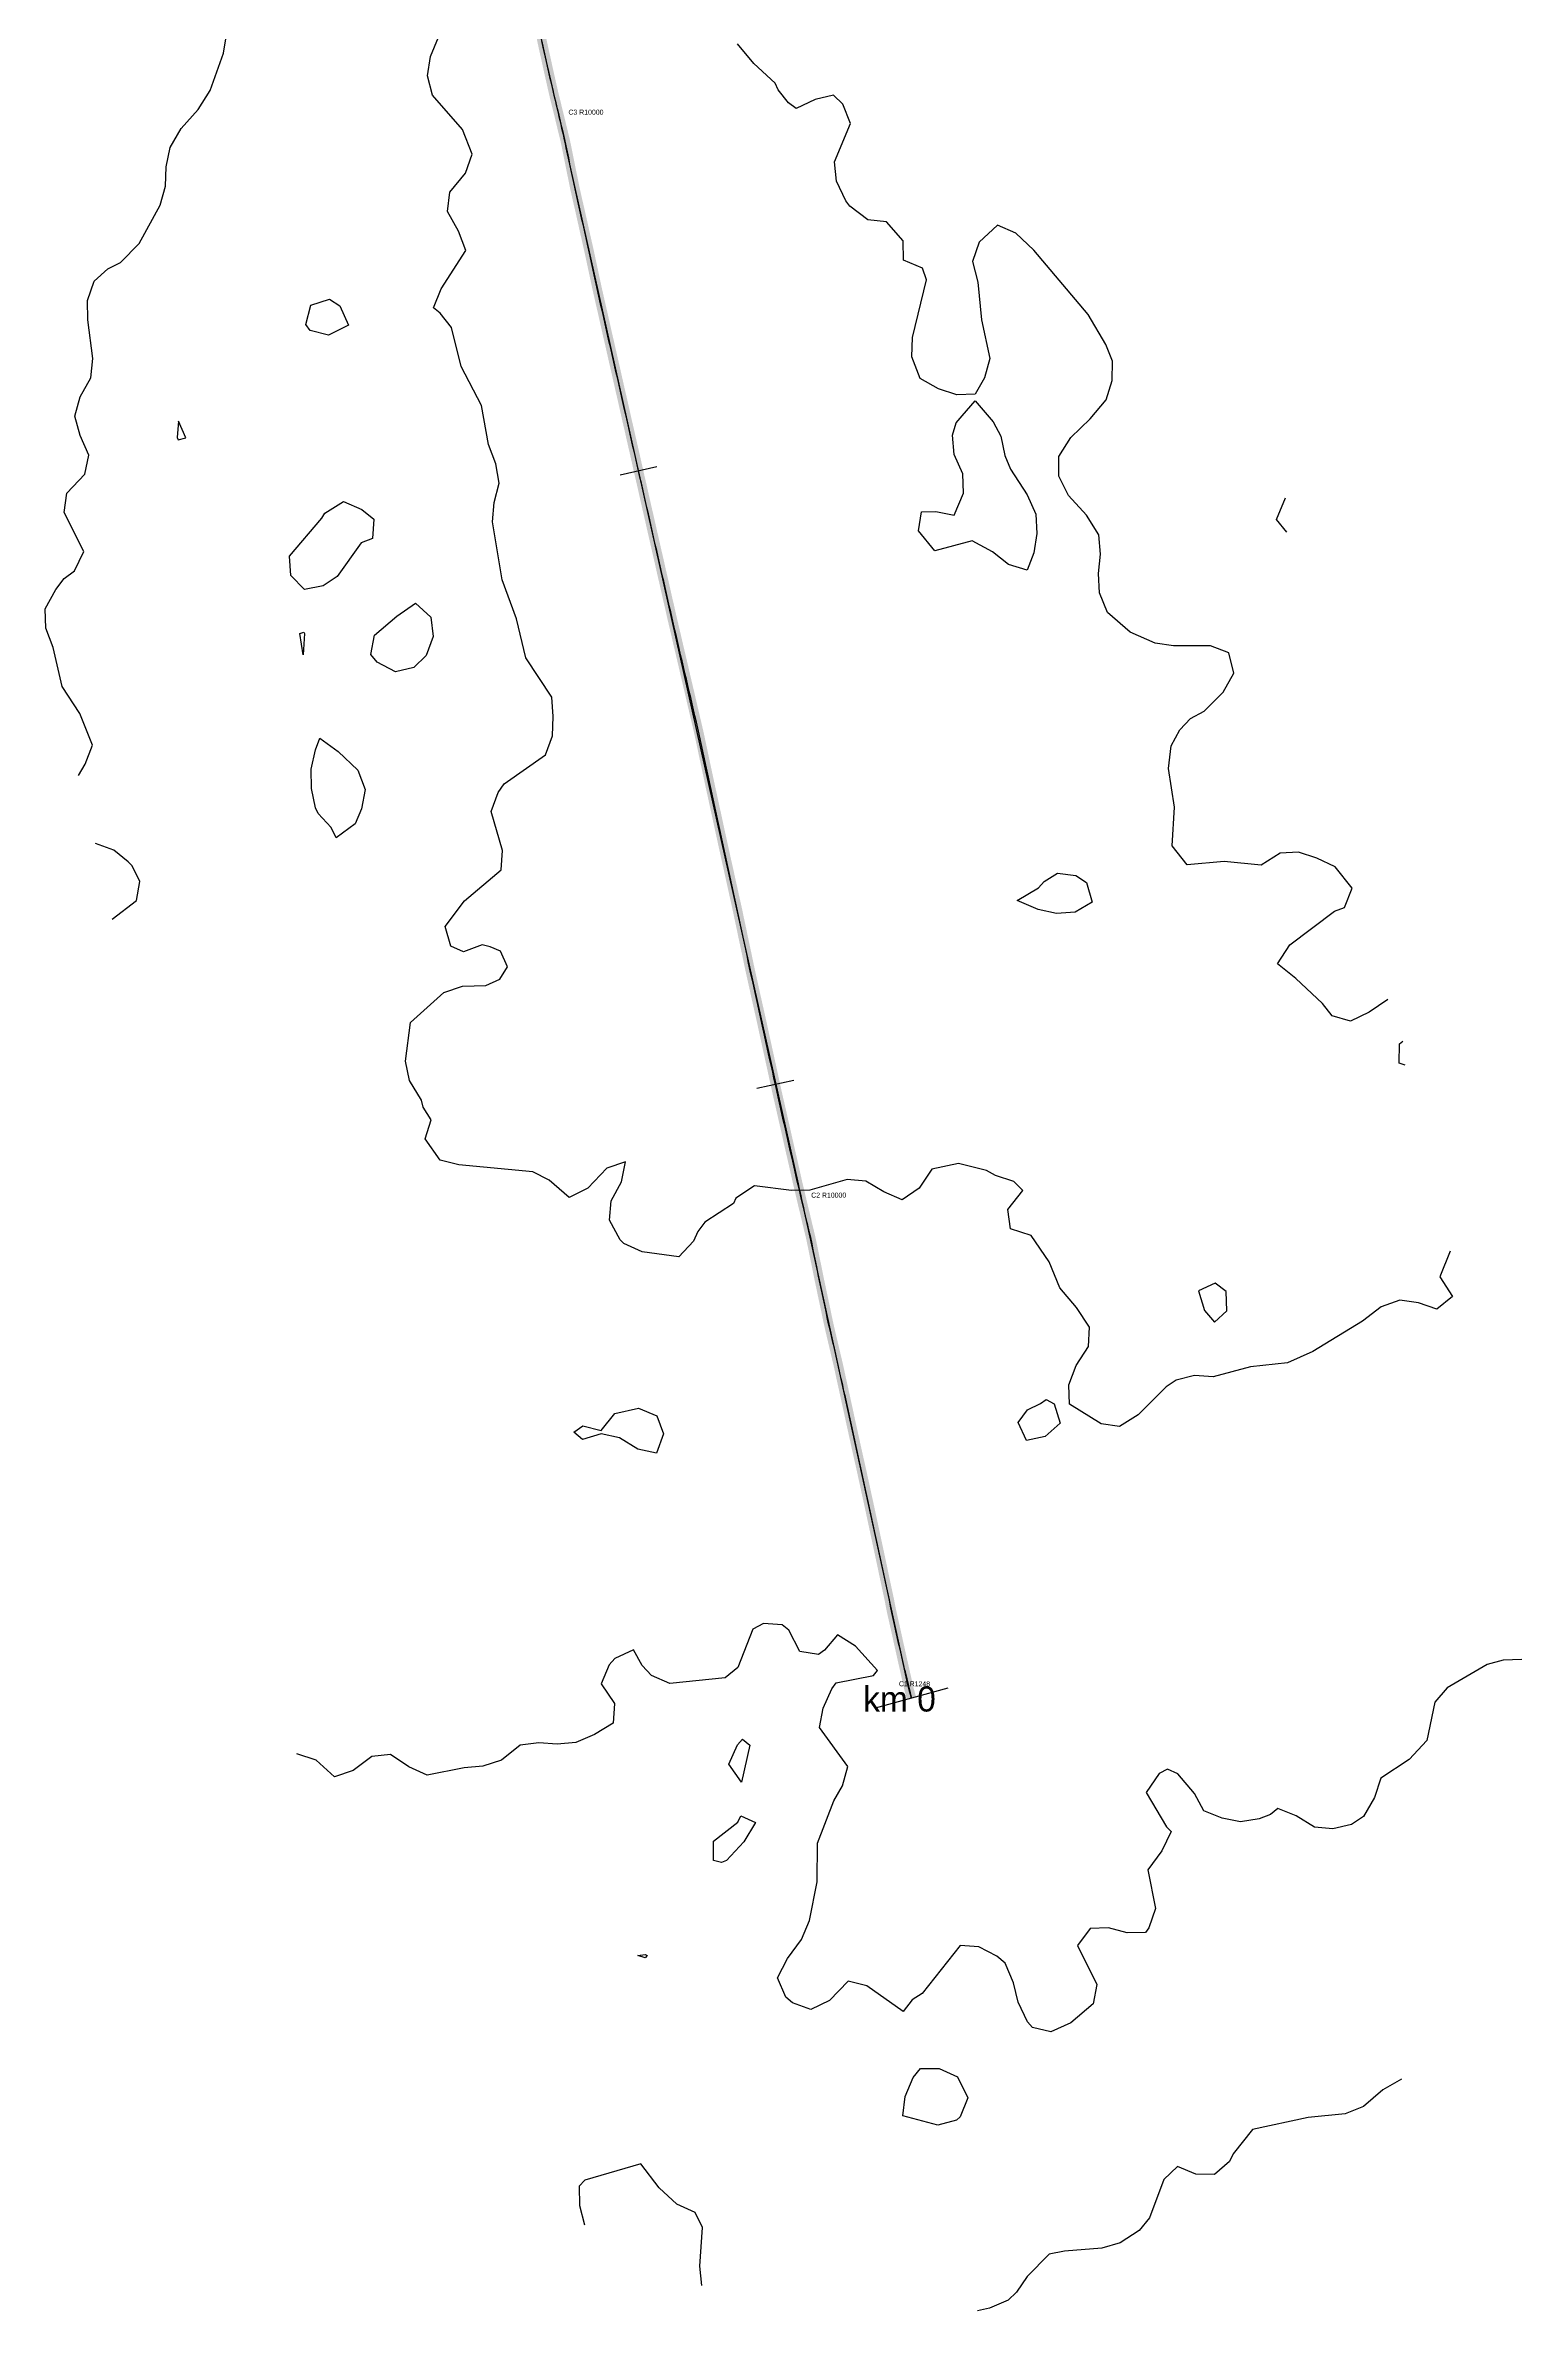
# Model space of a CAD drawing. Header units: metres. Extents: x 697254 to 930473, y 8023396 to 8227001.
# Drawn here: x 928120 to 930473, y 8023396 to 8027007 of the extents above; entities that cross this region are included whole.
import ezdxf

# ---------------------------------------------------------------- set-up
doc = ezdxf.new("R2010")
doc.units = ezdxf.units.M
for name, color, linetype in [('ALIGNMENT_FITTED', 4, 'Continuous'), ('CENTRELINE', 7, 'Continuous'), ('CHAINAGE', 7, 'Continuous'), ('CONTOUR_10M', 33, 'Continuous'), ('CONTOUR_INDEX_50M', 34, 'Continuous'), ('CURVE_LABELS', 4, 'Continuous'), ('GRADE_0-4', 3, 'Continuous')]:
    doc.layers.add(name, color=color, linetype=linetype)

msp = doc.modelspace()

# ---------------------------------------------------------------- linework, layer by layer
at = {"layer": 'ALIGNMENT_FITTED'}
for p, q in [((928927.6, 8026941.8), (928913.1, 8027003.5)), ((929320.2, 8025192.3), (928950.1, 8026843.4)), ((929489.9, 8024417), (929331.5, 8025141.3))]:
    msp.add_line(p, q, dxfattribs=at)
for centre, radius, start, end in [((929241.4, 8027080.6), 337.3, 165.0021, -166.7878), ((919192.3, 8024656.2), 10000, 12.63387, 13.21223), ((919562.4, 8023005.1), 10000, 12.33462, 12.63387), ((930708.7, 8024683.6), 1247.6, -167.6654, -165.5592)]:
    msp.add_arc(centre, radius, start, end, dxfattribs=at)
at = {"layer": 'CENTRELINE'}
msp.add_polyline3d([(929500.5, 8024372.4, 1481.5), (929497.8, 8024382.1, 1481.3), (929495.3, 8024391.8, 1481.3), (929493.2, 8024401.6, 1481.2), (929491, 8024411.3, 1481), (929488.8, 8024421.1, 1481.6), (929486.6, 8024430.9, 1482.9), (929484.4, 8024440.7, 1484.2), (929482.2, 8024450.5, 1484.9), (929480, 8024460.2, 1484.5), (929477.9, 8024470, 1484.1), (929475.7, 8024479.8, 1483.5), (929473.5, 8024489.6, 1482.5), (929471.3, 8024499.3, 1481.3), (929469.1, 8024509.1, 1480.7), (929467.1, 8024518.9, 1481.4), (929465.2, 8024528.8, 1481.9), (929463.1, 8024538.6, 1482.4), (929461, 8024548.4, 1482.7), (929458.9, 8024558.2, 1483), (929456.8, 8024568, 1483.5), (929454.8, 8024577.8, 1483.8), (929452.7, 8024587.6, 1484), (929450.6, 8024597.4, 1484.2), (929448.5, 8024607.2, 1483.9), (929446.4, 8024617, 1483.4), (929444.3, 8024626.8, 1482.9), (929442.2, 8024636.6, 1482.4), (929440.1, 8024646.4, 1481.8), (929438, 8024656.2, 1481.3), (929435.9, 8024665.9, 1481.1), (929433.8, 8024675.7, 1481.4), (929431.7, 8024685.5, 1481.7), (929429.5, 8024695.3, 1481.9), (929427.4, 8024705.1, 1482), (929425.3, 8024714.9, 1482.2), (929423.1, 8024724.7, 1482.4), (929421, 8024734.5, 1482), (929418.8, 8024744.3, 1481.5), (929416.6, 8024754, 1481.2), (929414.4, 8024763.8, 1481.6), (929412.2, 8024773.6, 1482.2), (929410.1, 8024783.4, 1482.9), (929407.9, 8024793.1, 1483.4), (929405.8, 8024802.9, 1483.8), (929403.6, 8024812.7, 1484.1), (929401.5, 8024822.5, 1484.2), (929399.4, 8024832.3, 1483.9), (929397.2, 8024842.1, 1483.4), (929395.1, 8024851.9, 1483), (929392.9, 8024861.7, 1483.1), (929390.8, 8024871.4, 1483.4), (929388.6, 8024881.2, 1483.6), (929386.5, 8024891, 1482.7), (929384.4, 8024900.8, 1482), (929382.1, 8024910.6, 1481.3), (929379.8, 8024920.3, 1482.6), (929377.5, 8024930.1, 1483.9), (929375.2, 8024939.8, 1485.3), (929372.9, 8024949.6, 1486.4), (929370.6, 8024959.3, 1487.4), (929368.4, 8024969.1, 1488.4), (929366.3, 8024978.9, 1488.1), (929364.3, 8024988.7, 1487.1), (929362.2, 8024998.5, 1486), (929360.1, 8025008.3, 1485.7), (929358, 8025018.1, 1485.9), (929356, 8025027.9, 1486.1), (929353.9, 8025037.7, 1486.4), (929351.9, 8025047.5, 1487.3), (929349.9, 8025057.3, 1488.1), (929347.9, 8025067.2, 1488.6), (929345.9, 8025077, 1488.5), (929343.9, 8025086.8, 1488.6), (929341.9, 8025096.6, 1488.8), (929339.8, 8025106.4, 1488.5), (929337.5, 8025116.1, 1488.2), (929335.1, 8025125.9, 1487.9), (929332.8, 8025135.6, 1488.4), (929330.5, 8025145.4, 1488.8), (929328.1, 8025155.1, 1489.3), (929325.8, 8025164.9, 1489.8), (929323.5, 8025174.6, 1490.4), (929321.2, 8025184.4, 1491.2), (929318.9, 8025194.1, 1491.2), (929316.7, 8025203.9, 1490.4), (929314.5, 8025213.7, 1489.3), (929312.3, 8025223.4, 1488.8), (929310.1, 8025233.2, 1489.6), (929307.8, 8025243, 1490.6), (929305.6, 8025252.7, 1491.4), (929303.4, 8025262.5, 1491.8), (929301.2, 8025272.3, 1492.4), (929299, 8025282.1, 1493), (929296.7, 8025291.8, 1493.4), (929294.5, 8025301.6, 1493.9), (929292.3, 8025311.4, 1494.5), (929290.1, 8025321.1, 1494.3), (929287.8, 8025330.9, 1493.8), (929285.6, 8025340.7, 1493.2), (929283.5, 8025350.5, 1492.9), (929281.3, 8025360.2, 1493), (929279.2, 8025370, 1492.9), (929277.1, 8025379.8, 1492.8), (929274.9, 8025389.6, 1492.7), (929272.8, 8025399.4, 1492.6), (929270.6, 8025409.2, 1492.6), (929268.5, 8025419, 1492.8), (929266.3, 8025428.8, 1493), (929264.2, 8025438.5, 1493.1), (929262.1, 8025448.3, 1493), (929259.9, 8025458.1, 1493), (929257.7, 8025467.9, 1493.2), (929255.5, 8025477.7, 1493.2), (929253.3, 8025487.4, 1493.4), (929251.1, 8025497.2, 1493.5), (929249, 8025507, 1494.2), (929246.8, 8025516.8, 1494.7), (929244.6, 8025526.6, 1494.9), (929242.5, 8025536.4, 1495.2), (929240.4, 8025546.2, 1495.6), (929238.4, 8025556, 1495.8), (929236.3, 8025565.8, 1495.5), (929234.2, 8025575.6, 1495), (929232.1, 8025585.4, 1494.5), (929230.1, 8025595.2, 1493.7), (929228, 8025605, 1492.7), (929225.9, 8025614.8, 1491.8), (929223.9, 8025624.6, 1491.4), (929221.8, 8025634.4, 1491.9), (929219.6, 8025644.1, 1492.4), (929217.4, 8025653.9, 1492.9), (929215.3, 8025663.7, 1492.9), (929213.1, 8025673.5, 1493), (929210.9, 8025683.3, 1493.3), (929208.8, 8025693.1, 1493.2), (929206.6, 8025702.8, 1492.9), (929204.4, 8025712.6, 1492.6), (929202.3, 8025722.4, 1492.8), (929200.1, 8025732.2, 1493.5), (929198, 8025742, 1494.2), (929195.8, 8025751.8, 1494.5), (929193.7, 8025761.6, 1494.4), (929191.6, 8025771.3, 1494.1), (929189.5, 8025781.1, 1493.8), (929187.3, 8025790.9, 1493.6), (929185.2, 8025800.7, 1493.4), (929183.1, 8025810.5, 1493.4), (929180.9, 8025820.3, 1494.3), (929178.8, 8025830.1, 1495.3), (929176.7, 8025839.9, 1496.4), (929174.6, 8025849.7, 1495), (929172.5, 8025859.5, 1493.7), (929170.4, 8025869.3, 1492.8), (929168.3, 8025879.1, 1492.4), (929166.3, 8025888.9, 1492), (929164.2, 8025898.7, 1491.5), (929162.1, 8025908.5, 1491.4), (929159.9, 8025918.2, 1491.4), (929157.6, 8025928, 1491.1), (929155.3, 8025937.7, 1491.2), (929153, 8025947.5, 1491.6), (929150.7, 8025957.3, 1492.2), (929148.5, 8025967, 1492.6), (929146.2, 8025976.8, 1492.8), (929143.9, 8025986.5, 1493.1), (929141.6, 8025996.3, 1493.3), (929139.3, 8026006, 1492.6), (929137.1, 8026015.8, 1491.9), (929134.8, 8026025.6, 1491.3), (929132.5, 8026035.3, 1491.9), (929130.2, 8026045.1, 1492.6), (929127.9, 8026054.8, 1493.3), (929125.7, 8026064.6, 1494.2), (929123.4, 8026074.3, 1495.1), (929121.1, 8026084.1, 1495.9), (929118.8, 8026093.8, 1495.2), (929116.6, 8026103.6, 1494.2), (929114.4, 8026113.4, 1493.3), (929112.1, 8026123.1, 1492.9), (929109.9, 8026132.9, 1493.1), (929107.7, 8026142.7, 1493.2), (929105.5, 8026152.5, 1493.3), (929103.2, 8026162.2, 1493.3), (929101, 8026172, 1493.4), (929098.8, 8026181.8, 1493.5), (929096.6, 8026191.5, 1493.5), (929094.3, 8026201.3, 1493.4), (929092.1, 8026211.1, 1493.3), (929089.9, 8026220.8, 1494.5), (929087.6, 8026230.6, 1495.6), (929085.4, 8026240.4, 1496.6), (929083.2, 8026250.1, 1496.6), (929081, 8026259.9, 1496.3), (929078.7, 8026269.7, 1495.9), (929076.5, 8026279.4, 1495.4), (929074.3, 8026289.2, 1494.8), (929072.1, 8026299, 1494.1), (929069.9, 8026308.8, 1493.6), (929067.6, 8026318.5, 1493.4), (929065.4, 8026328.3, 1493.6), (929063.2, 8026338.1, 1493.9), (929061, 8026347.8, 1494.5), (929058.8, 8026357.6, 1494.9), (929056.5, 8026367.4, 1494.9), (929054.3, 8026377.1, 1494), (929052.1, 8026386.9, 1493.3), (929049.9, 8026396.7, 1492.8), (929047.6, 8026406.4, 1492.5), (929045.4, 8026416.2, 1492.2), (929043.2, 8026426, 1491.8), (929041, 8026435.8, 1492), (929038.8, 8026445.5, 1492.6), (929036.5, 8026455.3, 1493), (929034.3, 8026465.1, 1493), (929032.1, 8026474.8, 1492.9), (929029.9, 8026484.6, 1492.8), (929027.7, 8026494.4, 1492.7), (929025.4, 8026504.1, 1492.7), (929023.2, 8026513.9, 1492.7), (929021, 8026523.7, 1492.5), (929018.8, 8026533.4, 1492.1), (929016.5, 8026543.2, 1491.5), (929014.3, 8026553, 1490.9), (929012.1, 8026562.8, 1491), (929009.9, 8026572.5, 1491.2), (929007.7, 8026582.3, 1491.3), (929005.4, 8026592.1, 1492), (929003.2, 8026601.8, 1492.8), (929001, 8026611.6, 1493.5), (928998.8, 8026621.4, 1493.7), (928996.7, 8026631.2, 1493.7), (928994.6, 8026641, 1493.7), (928992.5, 8026650.8, 1493.5), (928990.4, 8026660.6, 1492.9), (928988.3, 8026670.4, 1492.3), (928986.2, 8026680.1, 1492.1), (928984, 8026689.9, 1492.7), (928981.8, 8026699.7, 1493.3), (928979.5, 8026709.5, 1493.9), (928977.4, 8026719.2, 1494.2), (928975.2, 8026729, 1494.6), (928973, 8026738.8, 1494.9), (928970.8, 8026748.6, 1495.2), (928968.5, 8026758.3, 1495.5), (928966.3, 8026768.1, 1495.7), (928964.1, 8026777.9, 1495.1), (928962.1, 8026787.7, 1494.2), (928960.1, 8026797.5, 1493.2), (928958.1, 8026807.3, 1493.6), (928956.1, 8026817.1, 1494.1), (928954.1, 8026827, 1494.5), (928952.2, 8026836.8, 1494.4), (928950.2, 8026846.6, 1494.4), (928948.1, 8026856.4, 1494.5), (928945.7, 8026866.1, 1494.8), (928943.3, 8026875.9, 1494.9), (928941, 8026885.6, 1495.1), (928938.6, 8026895.3, 1495.3), (928936.2, 8026905.1, 1495.6), (928933.8, 8026914.8, 1495.9), (928931.4, 8026924.5, 1495.8), (928929.1, 8026934.3, 1495.3), (928926.9, 8026944.1, 1494.9), (928924.7, 8026953.8, 1494.7), (928922.5, 8026963.6, 1494.9), (928920.3, 8026973.4, 1494.9), (928918.2, 8026983.2, 1495), (928916, 8026992.9, 1494.3), (928913.8, 8027002.7, 1493.5), (928911.7, 8027012.5, 1492.6)], dxfattribs=at)
at = {"layer": 'CHAINAGE'}
for p, q in [((929094.7, 8026334.9), (929036.2, 8026321.6)), ((929312.8, 8025356.9), (929254.2, 8025344)), ((929558.3, 8024388.5), (929442.7, 8024356.4))]:
    msp.add_line(p, q, dxfattribs=at)
at = {"layer": 'CONTOUR_10M'}
for points, elevation in [([(928172.5, 8025842.7), (928183.2, 8025860.8), (928194.8, 8025891.3), (928174.6, 8025941.5), (928146.5, 8025984.8), (928132.1, 8026046.7), (928120.7, 8026077.8), (928119.7, 8026108.6), (928136.2, 8026139.1), (928149.8, 8026156.6), (928166.1, 8026169.2), (928181.2, 8026199.7), (928149.8, 8026262), (928154, 8026292.7), (928182.9, 8026322.9), (928188.9, 8026353.6), (928175.2, 8026384.7), (928166.8, 8026415.7), (928175.1, 8026446.3), (928192, 8026476.8), (928195.4, 8026507.5), (928187.4, 8026569.3), (928186.8, 8026600.1), (928197.7, 8026630.7), (928219.4, 8026650.3), (928239.6, 8026660.6), (928269.1, 8026690.8), (928302.6, 8026751.7), (928311.4, 8026782.3), (928312.2, 8026813.1), (928318.5, 8026843.7), (928336, 8026874.2), (928363.2, 8026904.4), (928382.6, 8026934.8), (928403.9, 8026993.9), (928409.2, 8027026.6)], 1480), ([(930359.3, 8025084.8), (930342.8, 8025043.8), (930362.9, 8025012.6), (930337.9, 8024992.4), (930308.6, 8025002.3), (930279.1, 8025006.5), (930249.4, 8024995.8), (930219.4, 8024973.4), (930140.5, 8024925), (930099.9, 8024906.6), (930040.8, 8024900.6), (929981.4, 8024884.6), (929951.9, 8024886.3), (929922.3, 8024879.1), (929906.6, 8024868.4), (929862, 8024823.9), (929832.1, 8024805.4), (929802.7, 8024809.4), (929752.2, 8024840.9), (929751.2, 8024871.8), (929762.8, 8024902.3), (929782.5, 8024932.7), (929784.2, 8024963.5), (929763.7, 8024994.7), (929736.9, 8025026.1), (929719.8, 8025067.6), (929691.2, 8025109.8), (929658.3, 8025120.3), (929654, 8025151.2), (929678, 8025181.5), (929663.5, 8025195.9), (929634.2, 8025205.2), (929620.3, 8025213.5), (929575.6, 8025224.3), (929533.1, 8025215.4), (929512.5, 8025185), (929485.8, 8025166.8), (929456.6, 8025179.3), (929427.5, 8025196.3), (929398, 8025198.7), (929338.6, 8025182), (929309.1, 8025181.6), (929250.2, 8025188.9), (929220.3, 8025169.4), (929216.5, 8025160.6), (929171.3, 8025130.8), (929160.1, 8025116), (929153.2, 8025100.4), (929129.7, 8025075.6), (929070.9, 8025083.7), (929041.7, 8025097), (929035.9, 8025102.9), (929019.2, 8025134.1), (929021.9, 8025164.9), (929038, 8025195.3), (929044.5, 8025226.9), (929014.8, 8025216.9), (928984.6, 8025185.2), (928954.7, 8025170.1), (928922.8, 8025197.8), (928896.6, 8025211.1), (928778.8, 8025222.4), (928749.4, 8025229.5), (928725.3, 8025263.7), (928734.9, 8025294.3), (928721.8, 8025314), (928719.4, 8025325.4), (928700.5, 8025356.7), (928694, 8025387.6), (928701.6, 8025449.1), (928755.2, 8025497), (928785, 8025506.9), (928822, 8025508.1), (928844.2, 8025518.1), (928856.7, 8025538.1), (928845.2, 8025563), (928828.9, 8025569.6), (928815.9, 8025572.8), (928786.1, 8025561.9), (928766.1, 8025570.9), (928757.3, 8025601.9), (928787.9, 8025643.3), (928846.2, 8025692.4), (928848.7, 8025723.2), (928830.7, 8025785.2), (928841.6, 8025815.7), (928851, 8025829.4), (928916.9, 8025875.7), (928928.1, 8025906.3), (928929.4, 8025937.1), (928927.2, 8025967.9), (928885.5, 8026030.5), (928870.8, 8026092.4), (928848.2, 8026154.5), (928832.8, 8026247.3), (928835.4, 8026278), (928843.4, 8026308.6), (928838.1, 8026339.6), (928826.4, 8026370.6), (928815, 8026432.5), (928782.5, 8026494.8), (928767.3, 8026556.8), (928749.1, 8026579.9), (928738.7, 8026588.2), (928750.6, 8026618.7), (928789.8, 8026679.5), (928778.6, 8026710.6), (928760.8, 8026741.8), (928764.5, 8026772.5), (928789.6, 8026802.8), (928799.9, 8026833.3), (928785, 8026872.2), (928736.7, 8026927.1), (928728.7, 8026958.1), (928733.6, 8026988.8), (928746.6, 8027019.3)], 1490), ([(928542.9, 8026592.4), (928572.5, 8026601.9), (928589.4, 8026591.4), (928602.9, 8026560.3), (928571.3, 8026544.6), (928541.9, 8026551.9), (928534.8, 8026561.8), (928542.9, 8026592.4)], 1490), ([(928332.2, 8026407.3), (928330, 8026381.4), (928331.6, 8026377.8), (928343.7, 8026381.1), (928332.2, 8026407.3)], 1480), ([(930099.1, 8026230.8), (930082.2, 8026251), (930096.5, 8026285.5)], 1510), ([(928560.6, 8026253.1), (928565.2, 8026260.8), (928595.1, 8026279.4), (928624.3, 8026266.5), (928643.4, 8026251.4), (928641.2, 8026220.6), (928623.2, 8026213.7), (928585.1, 8026160.2), (928562.7, 8026145), (928533, 8026139.1), (928510.9, 8026161.8), (928509.2, 8026192.6), (928560.6, 8026253.1)], 1490), ([(928679.9, 8026096.5), (928709.6, 8026117.4), (928734.2, 8026095.3), (928738.2, 8026064.5), (928727, 8026033.9), (928707.4, 8026015.1), (928677.8, 8026008.1), (928648.6, 8026023.6), (928638.5, 8026035.8), (928644.3, 8026066.5), (928679.9, 8026096.5)], 1490), ([(928525.5, 8026069), (928531.6, 8026071.5), (928532.9, 8026068.9), (928530.8, 8026034.9), (928525.5, 8026069)], 1490), ([(928550.2, 8025883.7), (928557.4, 8025902.1), (928586.5, 8025881.3), (928617.9, 8025851.4), (928629.4, 8025820.3), (928623.6, 8025789.7), (928613.5, 8025765.9), (928583.5, 8025743.3), (928575.6, 8025759.9), (928554.8, 8025782.1), (928550.5, 8025791.2), (928543.8, 8025822.2), (928543.6, 8025853), (928550.2, 8025883.7)], 1490), ([(928226.1, 8025613.9), (928265, 8025643.4), (928270.2, 8025674.1), (928257.9, 8025699), (928251.7, 8025705.3), (928228.9, 8025723.7), (928199.7, 8025734.5)], 1480), ([(929984.6, 8025033.6), (929958.2, 8025021.3), (929967.5, 8024990.3), (929983.3, 8024971.4), (930003.2, 8024989.6), (930002.1, 8025020.4), (929984.6, 8025033.6)], 1490), ([(929706.3, 8024841.9), (929715, 8024848.4), (929727.7, 8024841.5), (929737.7, 8024810.5), (929713.7, 8024789.5), (929684.1, 8024782.9), (929670.3, 8024811.9), (929685.2, 8024832.1), (929706.3, 8024841.9)], 1490), ([(929027.5, 8024825.8), (929065.5, 8024834.5), (929094.8, 8024822.4), (929105.2, 8024793.4), (929094.2, 8024762.8), (929064.1, 8024769.1), (929035, 8024787.4), (929005.6, 8024793.4), (928975.9, 8024784.3), (928962.2, 8024796.4), (928976.4, 8024806.3), (929005.7, 8024799), (929027.5, 8024825.8)], 1490), ([(930473.3, 8024433.8), (930443.7, 8024433), (930418, 8024426), (930354.3, 8024388.8), (930334.7, 8024366.2), (930322, 8024304.8), (930293.8, 8024274.6), (930248.5, 8024244.8), (930238.8, 8024214.2), (930220.9, 8024183.8), (930202, 8024171.2), (930172.3, 8024163.9), (930142.9, 8024166.5), (930113.8, 8024184.7), (930084.5, 8024196.7), (930072.9, 8024187), (930054.6, 8024179.9), (930025, 8024175), (929995.6, 8024181.1), (929966.4, 8024192.8), (929951.7, 8024220.4), (929924.9, 8024251.8), (929908.8, 8024259), (929895.4, 8024252.5), (929874.5, 8024222.1), (929906.8, 8024167.5), (929914.7, 8024159.6), (929899.7, 8024129.1), (929877.4, 8024098.8), (929889.3, 8024036.9), (929878.8, 8024006.4), (929873.6, 8023998.7), (929844.1, 8023998.1), (929814.8, 8024006.5), (929785.3, 8024005.2), (929764.9, 8023978), (929795.7, 8023915.7), (929790.2, 8023885), (929754.3, 8023855), (929722.7, 8023840.4), (929693.3, 8023847.3), (929685.6, 8023856.5), (929670.7, 8023887.6), (929663.2, 8023918.6), (929650, 8023949.7), (929636.8, 8023960.9), (929607.6, 8023976.1), (929578.1, 8023978.2), (929517.4, 8023901.7), (929501.4, 8023891.3), (929487.3, 8023872.7), (929429.2, 8023913.6), (929399.8, 8023921.1), (929369.7, 8023890.5), (929339.8, 8023876), (929310.6, 8023886.9), (929300.2, 8023895.7), (929286.8, 8023926.8), (929303.1, 8023957.2), (929325.3, 8023987.5), (929337.9, 8024018.1), (929350.3, 8024079.4), (929350.8, 8024141), (929376.6, 8024208.6), (929390.4, 8024232.6), (929398.8, 8024263.2), (929353.6, 8024325.8), (929359.5, 8024356.5), (929373.3, 8024387), (929380.6, 8024396.7), (929439.9, 8024408.6), (929446.5, 8024416.2), (929411.4, 8024455.3), (929382.3, 8024473.5), (929361.8, 8024448.9), (929352.1, 8024441.9), (929322.7, 8024446.9), (929304.8, 8024480.9), (929294.1, 8024489.2), (929264.6, 8024491.4), (929247.5, 8024482.2), (929223.4, 8024421.1), (929203.7, 8024404.7), (929115, 8024395.9), (929085.8, 8024408.3), (929071.4, 8024424.4), (929057.2, 8024449.2), (929027.4, 8024435.5), (929018.6, 8024425.5), (929006, 8024395), (929027.1, 8024363.7), (929025.1, 8024332.7), (928995.2, 8024314.6), (928965.4, 8024301.8), (928935.9, 8024299.2), (928906.4, 8024300.9), (928876.8, 8024297.3), (928846.8, 8024273.4), (928817.1, 8024263.8), (928787.5, 8024261.3), (928728.2, 8024249.5), (928699, 8024262.7), (928669.9, 8024282.6), (928640.4, 8024279.1), (928610.4, 8024256.9), (928580.7, 8024247.2), (928551.7, 8024273.4), (928520.9, 8024283.8)], 1480), ([(929223.2, 8024297.8), (929231.1, 8024307), (929242.8, 8024297.4), (929229.7, 8024238.3), (929209.5, 8024267.3), (929223.2, 8024297.8)], 1480), ([(929223.7, 8024174.6), (929228.5, 8024184.6), (929252, 8024174), (929233, 8024143.6), (929205.4, 8024113.4), (929197.4, 8024110.6), (929184.9, 8024113.8), (929184.7, 8024144.6), (929223.7, 8024174.6)], 1480), ([(929064.2, 8023962.4), (929076.2, 8023964), (929079.2, 8023962.1), (929076.1, 8023958.7), (929064.2, 8023962.4)], 1480), ([(929503.3, 8023768), (929514.9, 8023782.3), (929544.4, 8023782.1), (929573.6, 8023768.7), (929590.4, 8023735.3), (929578.2, 8023704.8), (929572.1, 8023699.6), (929542.4, 8023691.6), (929486.5, 8023706.8), (929490.3, 8023737.5), (929503.3, 8023768)], 1480), ([(930281.7, 8023764.9), (930251.8, 8023748.2), (930221, 8023721.6), (930192, 8023710.1), (930132.8, 8023704), (930043.9, 8023684.7), (930013.5, 8023645.9), (930007.4, 8023633.9), (929983.3, 8023613.2), (929953.8, 8023613.7), (929924.6, 8023626), (929902.6, 8023605.3), (929879.7, 8023544.2), (929863.3, 8023523.8), (929833.4, 8023504.4), (929803.7, 8023495.5), (929744.6, 8023490.8), (929720.1, 8023486), (929684.7, 8023450.6), (929668, 8023425.6), (929654.4, 8023412.9), (929624.6, 8023400), (929605.9, 8023396.1)], 1470), ([(929166.4, 8023436.4), (929163.2, 8023467.3), (929167.4, 8023528.8), (929155.8, 8023552.4), (929126.6, 8023565.9), (929098.1, 8023592), (929068.9, 8023630.1), (928979.8, 8023604.2), (928970.7, 8023594.7), (928971.3, 8023563.9), (928979.4, 8023532.9)], 1470)]:
    msp.add_lwpolyline(points, dxfattribs=dict(at, elevation=elevation))
at = {"layer": 'CONTOUR_INDEX_50M', "elevation": 1500}
for points in [[(930260, 8025485.6), (930230.1, 8025465.5), (930200.3, 8025451.1), (930170.9, 8025460), (930155.7, 8025479.2), (930113.2, 8025519.4), (930084.1, 8025542.4), (930103.7, 8025572.7), (930174.6, 8025626.5), (930190.7, 8025632.5), (930202.9, 8025663), (930176.1, 8025697.2), (930146.9, 8025711.2), (930117.6, 8025720.6), (930088, 8025719), (930058.1, 8025699.7), (929999.2, 8025706), (929940.1, 8025700.7), (929915.8, 8025730.9), (929919.8, 8025792.4), (929910, 8025854.2), (929914.7, 8025890), (929928.4, 8025915.4), (929945.1, 8025933.5), (929967.1, 8025945.4), (929997.4, 8025975.6), (930014.1, 8026006), (930006.4, 8026038.4), (929977.1, 8026049.3), (929918.1, 8026049.5), (929888.7, 8026053.6), (929849.1, 8026071.2), (929812.8, 8026102.8), (929800.3, 8026133.9), (929798.7, 8026164.7), (929801.7, 8026195.5), (929799.1, 8026226.3), (929779.7, 8026257.6), (929751, 8026289), (929735.5, 8026320.1), (929735.6, 8026351), (929754.4, 8026381.4), (929785.6, 8026411.5), (929811.1, 8026441.7), (929820.6, 8026472.4), (929820.7, 8026503.2), (929810.5, 8026529.9), (929782, 8026577.7), (929695.7, 8026679.9), (929666.8, 8026707.3), (929637.5, 8026719.7), (929608.3, 8026692.6), (929597.9, 8026662), (929606.1, 8026629.1), (929612, 8026569.3), (929625.2, 8026507.4), (929617.1, 8026476.8), (929602.2, 8026450.6), (929572.7, 8026449.7), (929543.3, 8026459), (929514.2, 8026475.4), (929500.9, 8026510.1), (929502.1, 8026540.9), (929524.3, 8026632.8), (929518, 8026651.6), (929487.9, 8026664.4), (929487.1, 8026695.2), (929460.6, 8026725), (929431.1, 8026728.3), (929402.1, 8026750.2), (929395.6, 8026758.8), (929380.7, 8026790), (929377.7, 8026820.8), (929403.4, 8026881.9), (929390.9, 8026913), (929376.4, 8026927), (929346.7, 8026920.4), (929316.9, 8026905.6), (929304.5, 8026914.9), (929288, 8026935.4), (929283.4, 8026946.1), (929249.2, 8026977.7), (929222.9, 8027009)], [(929581.5, 8026415.9), (929602, 8026440), (929630.7, 8026406.6), (929643, 8026383.8), (929649.2, 8026352.8), (929658.6, 8026331.1), (929684.7, 8026290.4), (929698.6, 8026259.3), (929700.1, 8026228.5), (929695.7, 8026197.8), (929684.7, 8026170.2), (929655.3, 8026179.2), (929629.8, 8026199.2), (929597.1, 8026216.9), (929537.8, 8026200.9), (929511.7, 8026232.6), (929516.5, 8026263.3), (929539.1, 8026263.8), (929568.5, 8026257.7), (929583.2, 8026292.6), (929582.5, 8026323.5), (929568.3, 8026354.6), (929565.7, 8026385.4), (929571.7, 8026405.1), (929581.5, 8026415.9)], [(929712.1, 8025673.7), (929733.2, 8025687.2), (929762.6, 8025683.7), (929779.6, 8025672.2), (929788.6, 8025641.2), (929761.4, 8025624.9), (929731.8, 8025622.8), (929702.4, 8025629.3), (929668.9, 8025643.8), (929703.2, 8025663.8), (929712.1, 8025673.7)], [(930287.3, 8025380.9), (930277.7, 8025384.1), (930278.2, 8025414.9), (930283.9, 8025419.2)]]:
    msp.add_lwpolyline(points, dxfattribs=at)
at = {"layer": 'GRADE_0-4', "const_width": 15}
msp.add_lwpolyline([(929500.5, 8024372.4), (929497.8, 8024382.1), (929495.3, 8024391.8), (929493.2, 8024401.6), (929491, 8024411.3), (929488.8, 8024421.1), (929486.6, 8024430.9), (929484.4, 8024440.7), (929482.2, 8024450.5), (929480, 8024460.2), (929477.9, 8024470), (929475.7, 8024479.8), (929473.5, 8024489.6), (929471.3, 8024499.3), (929469.1, 8024509.1), (929467.1, 8024518.9), (929465.2, 8024528.8), (929463.1, 8024538.6), (929461, 8024548.4), (929458.9, 8024558.2), (929456.8, 8024568), (929454.8, 8024577.8), (929452.7, 8024587.6), (929450.6, 8024597.4), (929448.5, 8024607.2), (929446.4, 8024617), (929444.3, 8024626.8), (929442.2, 8024636.6), (929440.1, 8024646.4), (929438, 8024656.2), (929435.9, 8024665.9), (929433.8, 8024675.7), (929431.7, 8024685.5), (929429.5, 8024695.3), (929427.4, 8024705.1), (929425.3, 8024714.9), (929423.1, 8024724.7), (929421, 8024734.5), (929418.8, 8024744.3), (929416.6, 8024754), (929414.4, 8024763.8), (929412.2, 8024773.6), (929410.1, 8024783.4), (929407.9, 8024793.1), (929405.8, 8024802.9), (929403.6, 8024812.7), (929401.5, 8024822.5), (929399.4, 8024832.3), (929397.2, 8024842.1), (929395.1, 8024851.9), (929392.9, 8024861.7), (929390.8, 8024871.4), (929388.6, 8024881.2), (929386.5, 8024891), (929384.4, 8024900.8), (929382.1, 8024910.6), (929379.8, 8024920.3), (929377.5, 8024930.1), (929375.2, 8024939.8), (929372.9, 8024949.6), (929370.6, 8024959.3), (929368.4, 8024969.1), (929366.3, 8024978.9), (929364.3, 8024988.7), (929362.2, 8024998.5), (929360.1, 8025008.3), (929358, 8025018.1), (929356, 8025027.9), (929353.9, 8025037.7), (929351.9, 8025047.5), (929349.9, 8025057.3), (929347.9, 8025067.2), (929345.9, 8025077), (929343.9, 8025086.8), (929341.9, 8025096.6), (929339.8, 8025106.4), (929337.5, 8025116.1), (929335.1, 8025125.9), (929332.8, 8025135.6), (929330.5, 8025145.4), (929328.1, 8025155.1), (929325.8, 8025164.9), (929323.5, 8025174.6), (929321.2, 8025184.4), (929318.9, 8025194.1), (929316.7, 8025203.9), (929314.5, 8025213.7), (929312.3, 8025223.4), (929310.1, 8025233.2), (929307.8, 8025243), (929305.6, 8025252.7), (929303.4, 8025262.5), (929301.2, 8025272.3), (929299, 8025282.1), (929296.7, 8025291.8), (929294.5, 8025301.6), (929292.3, 8025311.4), (929290.1, 8025321.1), (929287.8, 8025330.9), (929285.6, 8025340.7), (929283.5, 8025350.5), (929281.3, 8025360.2), (929279.2, 8025370), (929277.1, 8025379.8), (929274.9, 8025389.6), (929272.8, 8025399.4), (929270.6, 8025409.2), (929268.5, 8025419), (929266.3, 8025428.8), (929264.2, 8025438.5), (929262.1, 8025448.3), (929259.9, 8025458.1), (929257.7, 8025467.9), (929255.5, 8025477.7), (929253.3, 8025487.4), (929251.1, 8025497.2), (929249, 8025507), (929246.8, 8025516.8), (929244.6, 8025526.6), (929242.5, 8025536.4), (929240.4, 8025546.2), (929238.4, 8025556), (929236.3, 8025565.8), (929234.2, 8025575.6), (929232.1, 8025585.4), (929230.1, 8025595.2), (929228, 8025605), (929225.9, 8025614.8), (929223.9, 8025624.6), (929221.8, 8025634.4), (929219.6, 8025644.1), (929217.4, 8025653.9), (929215.3, 8025663.7), (929213.1, 8025673.5), (929210.9, 8025683.3), (929208.8, 8025693.1), (929206.6, 8025702.8), (929204.4, 8025712.6), (929202.3, 8025722.4), (929200.1, 8025732.2), (929198, 8025742), (929195.8, 8025751.8), (929193.7, 8025761.6), (929191.6, 8025771.3), (929189.5, 8025781.1), (929187.3, 8025790.9), (929185.2, 8025800.7), (929183.1, 8025810.5), (929180.9, 8025820.3), (929178.8, 8025830.1), (929176.7, 8025839.9), (929174.6, 8025849.7), (929172.5, 8025859.5), (929170.4, 8025869.3), (929168.3, 8025879.1), (929166.3, 8025888.9), (929164.2, 8025898.7), (929162.1, 8025908.5), (929159.9, 8025918.2), (929157.6, 8025928), (929155.3, 8025937.7), (929153, 8025947.5), (929150.7, 8025957.3), (929148.5, 8025967), (929146.2, 8025976.8), (929143.9, 8025986.5), (929141.6, 8025996.3), (929139.3, 8026006), (929137.1, 8026015.8), (929134.8, 8026025.6), (929132.5, 8026035.3), (929130.2, 8026045.1), (929127.9, 8026054.8), (929125.7, 8026064.6), (929123.4, 8026074.3), (929121.1, 8026084.1), (929118.8, 8026093.8), (929116.6, 8026103.6), (929114.4, 8026113.4), (929112.1, 8026123.1), (929109.9, 8026132.9), (929107.7, 8026142.7), (929105.5, 8026152.5), (929103.2, 8026162.2), (929101, 8026172), (929098.8, 8026181.8), (929096.6, 8026191.5), (929094.3, 8026201.3), (929092.1, 8026211.1), (929089.9, 8026220.8), (929087.6, 8026230.6), (929085.4, 8026240.4), (929083.2, 8026250.1), (929081, 8026259.9), (929078.7, 8026269.7), (929076.5, 8026279.4), (929074.3, 8026289.2), (929072.1, 8026299), (929069.9, 8026308.8), (929067.6, 8026318.5), (929065.4, 8026328.3), (929063.2, 8026338.1), (929061, 8026347.8), (929058.8, 8026357.6), (929056.5, 8026367.4), (929054.3, 8026377.1), (929052.1, 8026386.9), (929049.9, 8026396.7), (929047.6, 8026406.4), (929045.4, 8026416.2), (929043.2, 8026426), (929041, 8026435.8), (929038.8, 8026445.5), (929036.5, 8026455.3), (929034.3, 8026465.1), (929032.1, 8026474.8), (929029.9, 8026484.6), (929027.7, 8026494.4), (929025.4, 8026504.1), (929023.2, 8026513.9), (929021, 8026523.7), (929018.8, 8026533.4), (929016.5, 8026543.2), (929014.3, 8026553), (929012.1, 8026562.8), (929009.9, 8026572.5), (929007.7, 8026582.3), (929005.4, 8026592.1), (929003.2, 8026601.8), (929001, 8026611.6), (928998.8, 8026621.4), (928996.7, 8026631.2), (928994.6, 8026641), (928992.5, 8026650.8), (928990.4, 8026660.6), (928988.3, 8026670.4), (928986.2, 8026680.1), (928984, 8026689.9), (928981.8, 8026699.7), (928979.5, 8026709.5), (928977.4, 8026719.2), (928975.2, 8026729), (928973, 8026738.8), (928970.8, 8026748.6), (928968.5, 8026758.3), (928966.3, 8026768.1), (928964.1, 8026777.9), (928962.1, 8026787.7), (928960.1, 8026797.5), (928958.1, 8026807.3), (928956.1, 8026817.1), (928954.1, 8026827), (928952.2, 8026836.8), (928950.2, 8026846.6), (928948.1, 8026856.4), (928945.7, 8026866.1), (928943.3, 8026875.9), (928941, 8026885.6), (928938.6, 8026895.3), (928936.2, 8026905.1), (928933.8, 8026914.8), (928931.4, 8026924.5), (928929.1, 8026934.3), (928926.9, 8026944.1), (928924.7, 8026953.8), (928922.5, 8026963.6), (928920.3, 8026973.4), (928918.2, 8026983.2), (928916, 8026992.9), (928913.8, 8027002.7), (928911.7, 8027012.5), (928909.8, 8027022.4)], dxfattribs=at)

# ---------------------------------------------------------------- texts
at = {"layer": 'CHAINAGE'}
msp.add_text('km 0', height=40, dxfattribs=at).set_placement((929423.4, 8024351))
at = {"layer": 'CURVE_LABELS'}
for s, p in [('C3 R10000', (928953.6, 8026896)), ('C2 R10000', (929340.6, 8025170)), ('C1 R1248', (929480.4, 8024391.2))]:
    msp.add_text(s, height=8, dxfattribs=at).set_placement(p)

doc.saveas('drawing.dxf')
